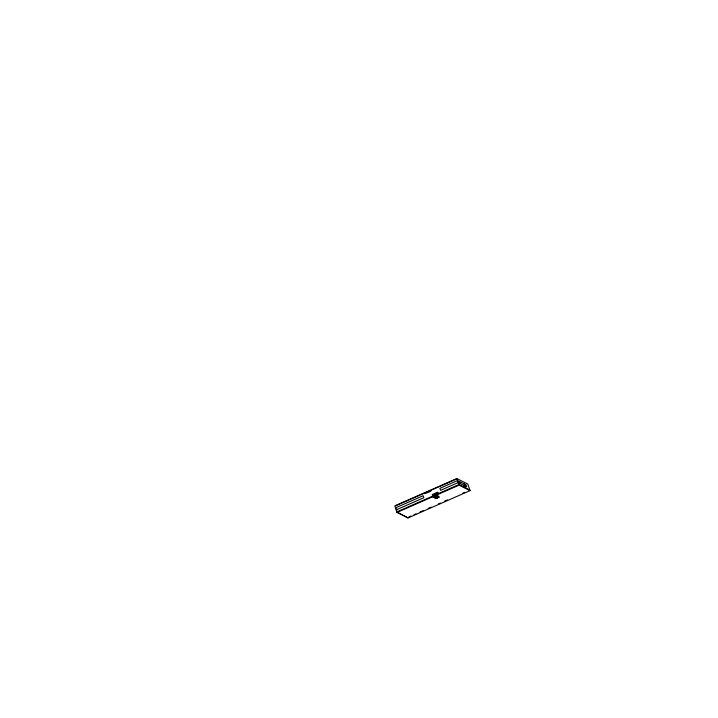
<?xml version="1.0" encoding="UTF-8"?>
<svg xmlns="http://www.w3.org/2000/svg" width="718" height="718" viewBox="0 0 718 718"><rect width="100%" height="100%" fill="white"/><g stroke="black" fill="none" stroke-linecap="round" stroke-linejoin="round"><path stroke-width="1.08" d="M456.836 478.565L394.819 505.867L397.036 512.428L408.021 517.929L470.048 490.618L467.822 484.058L456.836 478.565L459.062 485.126L470.048 490.618M395.806 505.714L406.72 500.913M406.944 500.814L416.225 496.73M416.503 496.605L424.042 493.284M430.351 491.507L424.715 493.697L424.509 493.095L430.333 490.52L431.051 490.879M430.567 490.412L436.849 487.648M437.504 487.36L446.793 483.268M447.072 483.151L456.37 479.059M437.881 492.934L432.487 495.312L432.236 494.585L437.639 492.207L438.186 493.086M397.036 512.428L459.062 485.126M432.792 496.973L435.934 495.591L439.093 497.179L435.961 498.561L432.604 496.434L435.961 498.561M437.172 498.211L436.49 496.192L437.944 495.653M435.772 498.023L438.913 496.641L439.093 497.179M463.99 486.203L464.761 485.862M464.106 486.265L464.878 485.924L464.088 483.851M408.856 516.942L410.893 516.045M413.945 514.698L415.973 513.801M420.039 512.015L423.09 510.669M428.179 508.434L431.231 507.087M438.348 503.955L440.376 503.058M444.442 501.272L447.493 499.925M462.751 493.212L464.779 492.315M459.43 481.527L466.081 484.856L466.763 486.858L460.112 483.537L459.305 481.464L457.519 480.566L439.91 488.321L440.592 490.331L458.192 482.577L459.987 483.474M469.868 490.08L458.874 484.587L396.857 511.889L408.021 517.929M438.124 496.237L435.745 495.052L435.934 495.591M424.266 493.185L424.993 493.553M396.219 508.236L395.492 507.877L423.153 495.698L423.835 497.7L396.174 509.879L396.901 510.247M436.598 496.246L437.28 498.265M435.395 495.33L436.409 498.337M435.395 496.389L436.14 498.427M429.84 490.753L430.046 491.354"/></g></svg>
